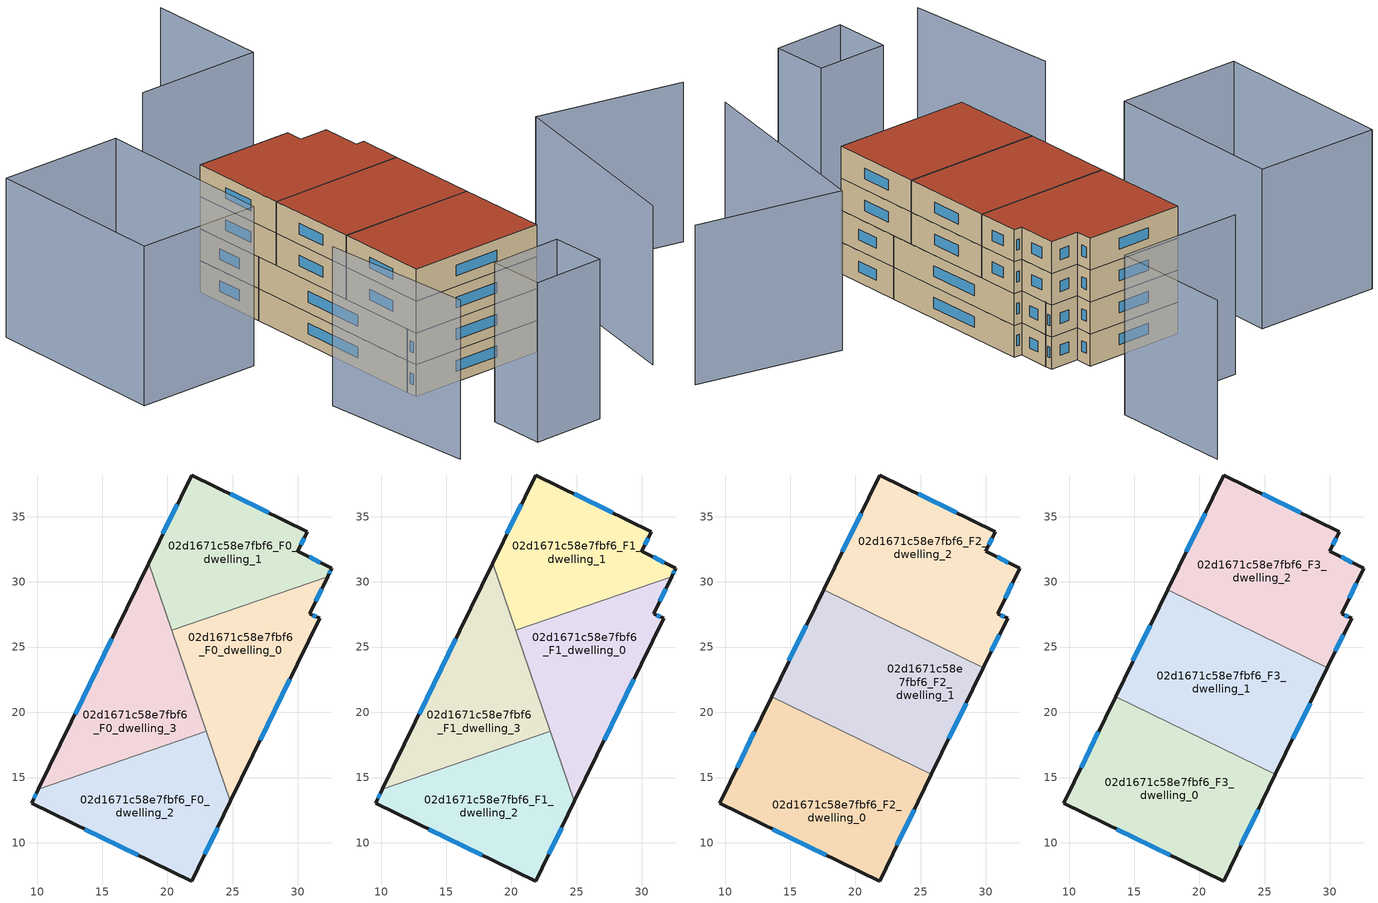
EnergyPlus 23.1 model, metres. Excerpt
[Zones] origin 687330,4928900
02d1671c58e7fbf6_F0_dwelling_0
 floor ground (EU_floor_Construction): 32.29,30.41 30.9,27.58 31.66,27.21 24.83,13.19 20.32,26.29 z0
 wall outside (EU_wall_Construction): 24.83,13.19 31.66,27.21 30.9,27.58 32.29,30.41 z0:3
 wall to 02d1671c58e7fbf6_F0_dwelling_1 (EU_wall_Construction): 32.29,30.41 20.32,26.29 z0:3
 wall to 02d1671c58e7fbf6_F0_dwelling_3 (EU_wall_Construction): 20.32,26.29 22.99,18.53 z0:3
 wall to 02d1671c58e7fbf6_F0_dwelling_2 (EU_wall_Construction): 22.99,18.53 24.83,13.19 z0:3
 window (EU_Window_Construction): 31.36,28.52 31.83,29.47 / 31.41,27.33 31.15,27.45 / 27.11,17.86 29.39,22.53 z1:2
02d1671c58e7fbf6_F0_dwelling_1
 floor ground (EU_floor_Construction): 30.72,33.86 29.98,32.34 32.6,31.05 32.29,30.41 20.32,26.29 18.56,31.42 21.86,38.2 z0
 wall outside (EU_wall_Construction): 32.29,30.41 32.6,31.05 29.98,32.34 30.72,33.86 21.86,38.2 18.56,31.42 z0:3
 wall to 02d1671c58e7fbf6_F0_dwelling_3 (EU_wall_Construction): 18.56,31.42 20.32,26.29 z0:3
 window (EU_Window_Construction): 20.76,35.94 19.66,33.68 / 27.77,35.3 24.81,36.75 / 30.23,32.85 30.47,33.35 / 31.73,31.48 30.85,31.92 / 32.39,30.63 32.5,30.84 z1:2
02d1671c58e7fbf6_F0_dwelling_2
 floor ground (EU_floor_Construction): 22.99,18.53 24.83,13.19 21.85,7.07 9.59,13.05 10.1,14.09 z0
 wall outside (EU_wall_Construction): 10.1,14.09 9.59,13.05 21.85,7.07 24.83,13.19 z0:3
 wall to 02d1671c58e7fbf6_F0_dwelling_3 (EU_wall_Construction): 22.99,18.53 10.1,14.09 z0:3
 window (EU_Window_Construction): 22.84,9.11 23.84,11.15 / 13.68,11.05 17.77,9.06 / 9.93,13.75 9.76,13.4 z1:2
02d1671c58e7fbf6_F0_dwelling_3
 floor ground (EU_floor_Construction): 18.56,31.42 22.99,18.53 10.1,14.09 z0
 wall outside (EU_wall_Construction): 18.56,31.42 10.1,14.09 z0:3
 window (EU_Window_Construction): 15.74,25.65 12.92,19.87 z1:2
02d1671c58e7fbf6_F1_dwelling_0
 floor to 02d1671c58e7fbf6_F0_dwelling_0 (EU_floor_Construction): 32.29,30.41 30.9,27.58 31.66,27.21 24.83,13.19 20.32,26.29 z3
 wall outside (EU_wall_Construction): 24.83,13.19 31.66,27.21 30.9,27.58 32.29,30.41 z3:6
 wall to 02d1671c58e7fbf6_F1_dwelling_1 (EU_wall_Construction): 32.29,30.41 20.32,26.29 z3:6
 wall to 02d1671c58e7fbf6_F1_dwelling_3 (EU_wall_Construction): 20.32,26.29 22.99,18.53 z3:6
 wall to 02d1671c58e7fbf6_F1_dwelling_2 (EU_wall_Construction): 22.99,18.53 24.83,13.19 z3:6
 window (EU_Window_Construction): 31.36,28.52 31.83,29.47 / 31.41,27.33 31.15,27.45 / 27.11,17.86 29.39,22.53 z4:5
02d1671c58e7fbf6_F1_dwelling_1
 floor to 02d1671c58e7fbf6_F0_dwelling_1 (EU_floor_Construction): 30.72,33.86 29.98,32.34 32.6,31.05 32.29,30.41 20.32,26.29 18.56,31.42 21.86,38.2 z3
 wall outside (EU_wall_Construction): 32.29,30.41 32.6,31.05 29.98,32.34 30.72,33.86 21.86,38.2 18.56,31.42 z3:6
 wall to 02d1671c58e7fbf6_F1_dwelling_3 (EU_wall_Construction): 18.56,31.42 20.32,26.29 z3:6
 window (EU_Window_Construction): 20.76,35.94 19.66,33.68 / 27.77,35.3 24.81,36.75 / 30.23,32.85 30.47,33.35 / 31.73,31.48 30.85,31.92 / 32.39,30.63 32.5,30.84 z4:5
02d1671c58e7fbf6_F1_dwelling_2
 floor to 02d1671c58e7fbf6_F0_dwelling_2 (EU_floor_Construction): 22.99,18.53 24.83,13.19 21.85,7.07 9.59,13.05 10.1,14.09 z3
 wall outside (EU_wall_Construction): 10.1,14.09 9.59,13.05 21.85,7.07 24.83,13.19 z3:6
 wall to 02d1671c58e7fbf6_F1_dwelling_3 (EU_wall_Construction): 22.99,18.53 10.1,14.09 z3:6
 window (EU_Window_Construction): 22.84,9.11 23.84,11.15 / 13.68,11.05 17.77,9.06 / 9.93,13.75 9.76,13.4 z4:5
02d1671c58e7fbf6_F1_dwelling_3
 floor to 02d1671c58e7fbf6_F0_dwelling_3 (EU_floor_Construction): 18.56,31.42 22.99,18.53 10.1,14.09 z3
 wall outside (EU_wall_Construction): 18.56,31.42 10.1,14.09 z3:6
 window (EU_Window_Construction): 15.74,25.65 12.92,19.87 z4:5
02d1671c58e7fbf6_F2_dwelling_0
 floor to 02d1671c58e7fbf6_F1_dwelling_2 (EU_floor_Construction): 23.79,16.23 24.83,13.19 21.85,7.07 9.59,13.05 10.1,14.09 20.69,17.74 z6
 floor to 02d1671c58e7fbf6_F1_dwelling_0 (EU_floor_Construction): 25.83,15.23 24.83,13.19 23.79,16.23 z6
 floor to 02d1671c58e7fbf6_F1_dwelling_3 (EU_floor_Construction): 20.69,17.74 10.1,14.09 13.58,21.21 z6
 wall outside (EU_wall_Construction): 13.58,21.21 9.59,13.05 21.85,7.07 25.83,15.23 z6:9
 wall to 02d1671c58e7fbf6_F2_dwelling_1 (EU_wall_Construction): 25.83,15.23 13.58,21.21 z6:9
 window (EU_Window_Construction): 23.18,9.79 24.5,12.51 / 13.68,11.05 17.77,9.06 / 12.25,18.49 10.92,15.77 z7:8
02d1671c58e7fbf6_F2_dwelling_1
 floor to 02d1671c58e7fbf6_F1_dwelling_0 (EU_floor_Construction): 29.81,23.4 25.83,15.23 23.79,16.23 20.32,26.29 22.41,27.01 z6
 floor to 02d1671c58e7fbf6_F1_dwelling_3 (EU_floor_Construction): 19.6,28.38 22.99,18.53 20.69,17.74 13.58,21.21 17.56,29.38 z6
 floor to 02d1671c58e7fbf6_F1_dwelling_2 (EU_floor_Construction): 22.99,18.53 23.79,16.23 20.69,17.74 z6
 floor to 02d1671c58e7fbf6_F1_dwelling_1 (EU_floor_Construction): 22.41,27.01 20.32,26.29 19.6,28.38 z6
 wall outside (EU_wall_Construction): 25.83,15.23 29.81,23.4 / 17.56,29.38 13.58,21.21 z6:9
 wall to 02d1671c58e7fbf6_F2_dwelling_2 (EU_wall_Construction): 29.81,23.4 17.56,29.38 z6:9
 window (EU_Window_Construction): 27.16,17.96 28.48,20.68 / 16.23,26.66 14.9,23.93 z7:8
02d1671c58e7fbf6_F2_dwelling_2
 floor to 02d1671c58e7fbf6_F1_dwelling_1 (EU_floor_Construction): 30.72,33.86 29.98,32.34 32.6,31.05 32.29,30.41 22.41,27.01 19.6,28.38 18.56,31.42 21.86,38.2 z6
 floor to 02d1671c58e7fbf6_F1_dwelling_0 (EU_floor_Construction): 32.29,30.41 30.9,27.58 31.66,27.21 29.81,23.4 22.41,27.01 z6
 floor to 02d1671c58e7fbf6_F1_dwelling_3 (EU_floor_Construction): 18.56,31.42 19.6,28.38 17.56,29.38 z6
 wall outside (EU_wall_Construction): 29.81,23.4 31.66,27.21 30.9,27.58 32.6,31.05 29.98,32.34 30.72,33.86 21.86,38.2 17.56,29.38 z6:9
 window (EU_Window_Construction): 31.41,27.33 31.15,27.45 / 30.43,24.67 31.04,25.94 / 20.43,35.26 18.99,32.32 / 27.77,35.3 24.81,36.75 / 30.23,32.85 30.47,33.35 / 31.73,31.48 30.85,31.92 / 31.47,28.73 32.03,29.9 z7:8
02d1671c58e7fbf6_F3_dwelling_0
 floor to 02d1671c58e7fbf6_F2_dwelling_0 (EU_floor_Construction): 25.83,15.23 21.85,7.07 9.59,13.05 13.58,21.21 z9
 wall outside (EU_wall_Construction): 13.58,21.21 9.59,13.05 21.85,7.07 25.83,15.23 z9:12
 wall to 02d1671c58e7fbf6_F3_dwelling_1 (EU_wall_Construction): 25.83,15.23 13.58,21.21 z9:12
 window (EU_Window_Construction): 23.18,9.79 24.5,12.51 / 13.68,11.05 17.77,9.06 / 12.25,18.49 10.92,15.77 z10:11
 roof outside (EU_roof_Construction): 21.85,7.07 25.83,15.23 13.58,21.21 9.59,13.05 z12
02d1671c58e7fbf6_F3_dwelling_1
 floor to 02d1671c58e7fbf6_F2_dwelling_1 (EU_floor_Construction): 29.81,23.4 25.83,15.23 13.58,21.21 17.56,29.38 z9
 wall outside (EU_wall_Construction): 25.83,15.23 29.81,23.4 / 17.56,29.38 13.58,21.21 z9:12
 wall to 02d1671c58e7fbf6_F3_dwelling_2 (EU_wall_Construction): 29.81,23.4 17.56,29.38 z9:12
 window (EU_Window_Construction): 27.16,17.96 28.48,20.68 / 16.23,26.66 14.9,23.93 z10:11
 roof outside (EU_roof_Construction): 25.83,15.23 29.81,23.4 17.56,29.38 13.58,21.21 z12
02d1671c58e7fbf6_F3_dwelling_2
 floor to 02d1671c58e7fbf6_F2_dwelling_2 (EU_floor_Construction): 30.72,33.86 29.98,32.34 32.6,31.05 30.9,27.58 31.66,27.21 29.81,23.4 17.56,29.38 21.86,38.2 z9
 wall outside (EU_wall_Construction): 29.81,23.4 31.66,27.21 30.9,27.58 32.6,31.05 29.98,32.34 30.72,33.86 21.86,38.2 17.56,29.38 z9:12
 window (EU_Window_Construction): 31.41,27.33 31.15,27.45 / 30.43,24.67 31.04,25.94 / 20.43,35.26 18.99,32.32 / 27.77,35.3 24.81,36.75 / 30.23,32.85 30.47,33.35 / 31.73,31.48 30.85,31.92 / 31.47,28.73 32.03,29.9 z10:11
 roof outside (EU_roof_Construction): 29.81,23.4 31.66,27.21 30.9,27.58 32.6,31.05 29.98,32.34 30.72,33.86 21.86,38.2 17.56,29.38 z12
shading: 23.37,-3.02 36.02,13.12 / 36.02,13.12 47.32,4.26 / 5.13,18.89 -0.61,4.69 / 43.91,51.15 38.64,40.39 / 38.64,40.39 27.43,45.89 / 13.92,1.88 11.58,-3.1 / 11.58,-3.1 5.18,-0.08 / 5.18,-0.08 7.52,4.89 / 7.52,4.89 13.92,1.88 / -1.06,33.74 7.04,49.94 / 7.04,49.94 18.06,44.43 / 18.06,44.43 9.96,28.23 / 9.96,28.23 -1.06,33.74 z0:15
[Building]
EU S2 Campaign: North Axis=0; Terrain=City; Solar Distribution=FullExterior
[Site:Location]
Bologna: Latitude=44.5; Longitude=11.25; Time Zone=1; Elevation=37
[SizingPeriod:WeatherFileDays]
AnnualSizingPeriod: Begin Month=1; Begin Day of Month=1; End Month=12; End Day of Month=31; Day of Week for Start Day=Monday; Use Weather File Daylight Saving Period=No; Use Weather File Rain and Snow Indicators=No
[MATERIAL]
EU_InternalMass_Material: Roughness=MediumRough; Thickness=0.1; Conductivity=1; Density=1800; Specific Heat=900; Thermal Absorptance=0.9; Solar Absorptance=0.7; Visible Absorptance=0.7
[MATERIAL:NOMASS] Roughness=MediumRough; Thermal Absorptance=0.9; Solar Absorptance=0.7; Visible Absorptance=0.7
Name | Thermal Resistance
EU_wall_NoMass | 0.937881
EU_roof_NoMass | 0.548572
EU_floor_NoMass | 0.71348
[WINDOWMATERIAL:SIMPLEGLAZINGSYSTEM]
EU_Window_SimpleGlazing: UFactor=4.25633; Solar Heat Gain Coefficient=0.85; Visible Transmittance=0.85
[CONSTRUCTION]
EU_wall_Construction: EU_wall_NoMass
EU_roof_Construction: EU_roof_NoMass
EU_floor_Construction: EU_floor_NoMass
EU_Window_Construction: EU_Window_SimpleGlazing
EU_InternalMass_Construction: EU_InternalMass_Material
[ZONE] Type=1; Multiplier=1; Ceiling Height=autocalculate; Floor Area=autocalculate; Part of Total Floor Area=Yes
Name | Volume
02d1671c58e7fbf6_F0_dwelling_0; 02d1671c58e7fbf6_F1_dwelling_0 | 278.765
02d1671c58e7fbf6_F2_dwelling_0; 02d1671c58e7fbf6_F3_dwelling_0; 02d1671c58e7fbf6_F2_dwelling_1; 02d1671c58e7fbf6_F3_dwelling_1 | 371.678
02d1671c58e7fbf6_F0_dwelling_1; 02d1671c58e7fbf6_F1_dwelling_1 | 278.754
02d1671c58e7fbf6_F0_dwelling_2; 02d1671c58e7fbf6_F1_dwelling_2 | 278.761
02d1671c58e7fbf6_F2_dwelling_2; 02d1671c58e7fbf6_F3_dwelling_2 | 371.676
02d1671c58e7fbf6_F0_dwelling_3; 02d1671c58e7fbf6_F1_dwelling_3 | 278.739
[INTERNALMASS] Construction=EU_InternalMass_Construction
Name | Zone or ZoneList | Surface Area
02d1671c58e7fbf6_F0_dwelling_0_EU_InternalMass | 02d1671c58e7fbf6_F0_dwelling_0 | 92.9217
02d1671c58e7fbf6_F0_dwelling_1_EU_InternalMass | 02d1671c58e7fbf6_F0_dwelling_1 | 92.9185
02d1671c58e7fbf6_F0_dwelling_2_EU_InternalMass | 02d1671c58e7fbf6_F0_dwelling_2 | 92.9204
02d1671c58e7fbf6_F0_dwelling_3_EU_InternalMass | 02d1671c58e7fbf6_F0_dwelling_3 | 92.9131
02d1671c58e7fbf6_F1_dwelling_0_EU_InternalMass | 02d1671c58e7fbf6_F1_dwelling_0 | 92.9217
02d1671c58e7fbf6_F1_dwelling_1_EU_InternalMass | 02d1671c58e7fbf6_F1_dwelling_1 | 92.9185
02d1671c58e7fbf6_F1_dwelling_2_EU_InternalMass | 02d1671c58e7fbf6_F1_dwelling_2 | 92.9204
02d1671c58e7fbf6_F1_dwelling_3_EU_InternalMass | 02d1671c58e7fbf6_F1_dwelling_3 | 92.9131
02d1671c58e7fbf6_F2_dwelling_0_EU_InternalMass | 02d1671c58e7fbf6_F2_dwelling_0 | 123.893
02d1671c58e7fbf6_F2_dwelling_1_EU_InternalMass | 02d1671c58e7fbf6_F2_dwelling_1 | 123.893
02d1671c58e7fbf6_F2_dwelling_2_EU_InternalMass | 02d1671c58e7fbf6_F2_dwelling_2 | 123.892
02d1671c58e7fbf6_F3_dwelling_0_EU_InternalMass | 02d1671c58e7fbf6_F3_dwelling_0 | 123.893
02d1671c58e7fbf6_F3_dwelling_1_EU_InternalMass | 02d1671c58e7fbf6_F3_dwelling_1 | 123.893
02d1671c58e7fbf6_F3_dwelling_2_EU_InternalMass | 02d1671c58e7fbf6_F3_dwelling_2 | 123.892
[OTHEREQUIPMENT] Fuel Type=Electricity; Design Level Calculation Method=Watts/Area; Power per Zone Floor Area=1; Fraction Latent=0; Fraction Radiant=0; Fraction Lost=0; Carbon Dioxide Generation Rate=0; EndUse Subcategory=EU_Step8_InternalGains
Name | Zone or ZoneList or Space or SpaceList | Schedule
EU_Step8_InternalGain_02d1671c58e7fbf6_F0_dwelling_0_f000 | 02d1671c58e7fbf6_F0_dwelling_0 | EU_Step8_GainSchedule_02d1671c58e7fbf6_F0_dwelling_0_f000
EU_Step8_InternalGain_02d1671c58e7fbf6_F0_dwelling_1_f000 | 02d1671c58e7fbf6_F0_dwelling_1 | EU_Step8_GainSchedule_02d1671c58e7fbf6_F0_dwelling_1_f000
EU_Step8_InternalGain_02d1671c58e7fbf6_F0_dwelling_2_f000 | 02d1671c58e7fbf6_F0_dwelling_2 | EU_Step8_GainSchedule_02d1671c58e7fbf6_F0_dwelling_2_f000
EU_Step8_InternalGain_02d1671c58e7fbf6_F0_dwelling_3_f000 | 02d1671c58e7fbf6_F0_dwelling_3 | EU_Step8_GainSchedule_02d1671c58e7fbf6_F0_dwelling_3_f000
EU_Step8_InternalGain_02d1671c58e7fbf6_F1_dwelling_0_f000 | 02d1671c58e7fbf6_F1_dwelling_0 | EU_Step8_GainSchedule_02d1671c58e7fbf6_F1_dwelling_0_f000
EU_Step8_InternalGain_02d1671c58e7fbf6_F1_dwelling_1_f000 | 02d1671c58e7fbf6_F1_dwelling_1 | EU_Step8_GainSchedule_02d1671c58e7fbf6_F1_dwelling_1_f000
EU_Step8_InternalGain_02d1671c58e7fbf6_F1_dwelling_2_f000 | 02d1671c58e7fbf6_F1_dwelling_2 | EU_Step8_GainSchedule_02d1671c58e7fbf6_F1_dwelling_2_f000
EU_Step8_InternalGain_02d1671c58e7fbf6_F1_dwelling_3_f000 | 02d1671c58e7fbf6_F1_dwelling_3 | EU_Step8_GainSchedule_02d1671c58e7fbf6_F1_dwelling_3_f000
EU_Step8_InternalGain_02d1671c58e7fbf6_F2_dwelling_0_f000 | 02d1671c58e7fbf6_F2_dwelling_0 | EU_Step8_GainSchedule_02d1671c58e7fbf6_F2_dwelling_0_f000
EU_Step8_InternalGain_02d1671c58e7fbf6_F2_dwelling_1_f000 | 02d1671c58e7fbf6_F2_dwelling_1 | EU_Step8_GainSchedule_02d1671c58e7fbf6_F2_dwelling_1_f000
EU_Step8_InternalGain_02d1671c58e7fbf6_F2_dwelling_2_f000 | 02d1671c58e7fbf6_F2_dwelling_2 | EU_Step8_GainSchedule_02d1671c58e7fbf6_F2_dwelling_2_f000
EU_Step8_InternalGain_02d1671c58e7fbf6_F3_dwelling_0_f000 | 02d1671c58e7fbf6_F3_dwelling_0 | EU_Step8_GainSchedule_02d1671c58e7fbf6_F3_dwelling_0_f000
EU_Step8_InternalGain_02d1671c58e7fbf6_F3_dwelling_1_f000 | 02d1671c58e7fbf6_F3_dwelling_1 | EU_Step8_GainSchedule_02d1671c58e7fbf6_F3_dwelling_1_f000
EU_Step8_InternalGain_02d1671c58e7fbf6_F3_dwelling_2_f000 | 02d1671c58e7fbf6_F3_dwelling_2 | EU_Step8_GainSchedule_02d1671c58e7fbf6_F3_dwelling_2_f000
[ZONEVENTILATION:DESIGNFLOWRATE] Schedule=EU_AlwaysOn; Design Flow Rate Calculation Method=AirChanges/Hour; Air Changes per Hour=0.687892; Ventilation Type=Natural; Fan Pressure Rise=0; Fan Total Efficiency=1; Constant Term Coefficient=1; Temperature Term Coefficient=0; Velocity Term Coefficient=0; Velocity Squared Term Coefficient=0; Minimum Indoor Temperature=-100; Maximum Indoor Temperature=100; Delta Temperature=-100; Minimum Outdoor Temperature=-100; Maximum Outdoor Temperature=100; Maximum Wind Speed=40
Name | Zone or ZoneList or Space or SpaceList
EU_ConstantAir_02d1671c58e7fbf6_F0_dwelling_0 | 02d1671c58e7fbf6_F0_dwelling_0
EU_ConstantAir_02d1671c58e7fbf6_F0_dwelling_1 | 02d1671c58e7fbf6_F0_dwelling_1
EU_ConstantAir_02d1671c58e7fbf6_F0_dwelling_2 | 02d1671c58e7fbf6_F0_dwelling_2
EU_ConstantAir_02d1671c58e7fbf6_F0_dwelling_3 | 02d1671c58e7fbf6_F0_dwelling_3
EU_ConstantAir_02d1671c58e7fbf6_F1_dwelling_0 | 02d1671c58e7fbf6_F1_dwelling_0
EU_ConstantAir_02d1671c58e7fbf6_F1_dwelling_1 | 02d1671c58e7fbf6_F1_dwelling_1
EU_ConstantAir_02d1671c58e7fbf6_F1_dwelling_2 | 02d1671c58e7fbf6_F1_dwelling_2
EU_ConstantAir_02d1671c58e7fbf6_F1_dwelling_3 | 02d1671c58e7fbf6_F1_dwelling_3
EU_ConstantAir_02d1671c58e7fbf6_F2_dwelling_0 | 02d1671c58e7fbf6_F2_dwelling_0
EU_ConstantAir_02d1671c58e7fbf6_F2_dwelling_1 | 02d1671c58e7fbf6_F2_dwelling_1
EU_ConstantAir_02d1671c58e7fbf6_F2_dwelling_2 | 02d1671c58e7fbf6_F2_dwelling_2
EU_ConstantAir_02d1671c58e7fbf6_F3_dwelling_0 | 02d1671c58e7fbf6_F3_dwelling_0
EU_ConstantAir_02d1671c58e7fbf6_F3_dwelling_1 | 02d1671c58e7fbf6_F3_dwelling_1
EU_ConstantAir_02d1671c58e7fbf6_F3_dwelling_2 | 02d1671c58e7fbf6_F3_dwelling_2
[HVACTEMPLATE:THERMOSTAT] Constant Heating Setpoint=20; Constant Cooling Setpoint=50
EU_HeatOnly_02d1671c58e7fbf6_F0_dwelling_0; EU_HeatOnly_02d1671c58e7fbf6_F0_dwelling_1; EU_HeatOnly_02d1671c58e7fbf6_F0_dwelling_2; EU_HeatOnly_02d1671c58e7fbf6_F0_dwelling_3; EU_HeatOnly_02d1671c58e7fbf6_F1_dwelling_0; EU_HeatOnly_02d1671c58e7fbf6_F1_dwelling_1; EU_HeatOnly_02d1671c58e7fbf6_F1_dwelling_2; EU_HeatOnly_02d1671c58e7fbf6_F1_dwelling_3; EU_HeatOnly_02d1671c58e7fbf6_F2_dwelling_0; EU_HeatOnly_02d1671c58e7fbf6_F2_dwelling_1; EU_HeatOnly_02d1671c58e7fbf6_F2_dwelling_2; EU_HeatOnly_02d1671c58e7fbf6_F3_dwelling_0; EU_HeatOnly_02d1671c58e7fbf6_F3_dwelling_1; EU_HeatOnly_02d1671c58e7fbf6_F3_dwelling_2
[HVACTEMPLATE:ZONE:IDEALLOADSAIRSYSTEM] System Availability Schedule=EU_AlwaysOn; Maximum Heating Supply Air Temperature=50; Minimum Cooling Supply Air Temperature=13; Maximum Heating Supply Air Humidity Ratio=0.0156; Minimum Cooling Supply Air Humidity Ratio=0.0077; Heating Limit=NoLimit; Cooling Limit=NoLimit; Heating Availability Schedule=EU_AlwaysOn; Cooling Availability Schedule=EU_CoolingOff; Dehumidification Control Type=ConstantSensibleHeatRatio; Cooling Sensible Heat Ratio=0.7; Dehumidification Setpoint=60; Humidification Control Type=None; Humidification Setpoint=30; Outdoor Air Method=None; Outdoor Air Flow Rate per Person=0.00944; Outdoor Air Flow Rate per Zone Floor Area=0; Outdoor Air Flow Rate per Zone=0; Demand Controlled Ventilation Type=None; Outdoor Air Economizer Type=NoEconomizer; Heat Recovery Type=None; Sensible Heat Recovery Effectiveness=0.7; Latent Heat Recovery Effectiveness=0.65
Name | Template Thermostat
02d1671c58e7fbf6_F0_dwelling_0 | EU_HeatOnly_02d1671c58e7fbf6_F0_dwelling_0
02d1671c58e7fbf6_F0_dwelling_1 | EU_HeatOnly_02d1671c58e7fbf6_F0_dwelling_1
02d1671c58e7fbf6_F0_dwelling_2 | EU_HeatOnly_02d1671c58e7fbf6_F0_dwelling_2
02d1671c58e7fbf6_F0_dwelling_3 | EU_HeatOnly_02d1671c58e7fbf6_F0_dwelling_3
02d1671c58e7fbf6_F1_dwelling_0 | EU_HeatOnly_02d1671c58e7fbf6_F1_dwelling_0
02d1671c58e7fbf6_F1_dwelling_1 | EU_HeatOnly_02d1671c58e7fbf6_F1_dwelling_1
02d1671c58e7fbf6_F1_dwelling_2 | EU_HeatOnly_02d1671c58e7fbf6_F1_dwelling_2
02d1671c58e7fbf6_F1_dwelling_3 | EU_HeatOnly_02d1671c58e7fbf6_F1_dwelling_3
02d1671c58e7fbf6_F2_dwelling_0 | EU_HeatOnly_02d1671c58e7fbf6_F2_dwelling_0
02d1671c58e7fbf6_F2_dwelling_1 | EU_HeatOnly_02d1671c58e7fbf6_F2_dwelling_1
02d1671c58e7fbf6_F2_dwelling_2 | EU_HeatOnly_02d1671c58e7fbf6_F2_dwelling_2
02d1671c58e7fbf6_F3_dwelling_0 | EU_HeatOnly_02d1671c58e7fbf6_F3_dwelling_0
02d1671c58e7fbf6_F3_dwelling_1 | EU_HeatOnly_02d1671c58e7fbf6_F3_dwelling_1
02d1671c58e7fbf6_F3_dwelling_2 | EU_HeatOnly_02d1671c58e7fbf6_F3_dwelling_2
[SIZING:ZONE] Zone Cooling Design Supply Air Temperature Input Method=SupplyAirTemperature; Zone Cooling Design Supply Air Temperature=13; Zone Heating Design Supply Air Temperature Input Method=SupplyAirTemperature; Zone Heating Design Supply Air Temperature=50; Zone Cooling Design Supply Air Humidity Ratio=0.008; Zone Heating Design Supply Air Humidity Ratio=0.008; Cooling Design Air Flow Method=DesignDay; Cooling Design Air Flow Rate=0; Cooling Minimum Air Flow per Zone Floor Area=0.000762; Cooling Minimum Air Flow=0; Cooling Minimum Air Flow Fraction=0.2; Heating Design Air Flow Method=DesignDay; Heating Design Air Flow Rate=0; Heating Maximum Air Flow per Zone Floor Area=0.002032; Heating Maximum Air Flow=0.141576; Heating Maximum Air Flow Fraction=0.3; Account for Dedicated Outdoor Air System=No; Dedicated Outdoor Air System Control Strategy=NeutralSupplyAir; Dedicated Outdoor Air Low Setpoint Temperature for Design=autosize; Dedicated Outdoor Air High Setpoint Temperature for Design=autosize; Zone Load Sizing Method=Sensible Load Only No Latent Load; Zone Latent Cooling Design Supply Air Humidity Ratio Input Method=HumidityRatioDifference; Zone Cooling Design Supply Air Humidity Ratio Difference=0.005; Zone Latent Heating Design Supply Air Humidity Ratio Input Method=HumidityRatioDifference; Zone Humidification Design Supply Air Humidity Ratio Difference=0.005
02d1671c58e7fbf6_F0_dwelling_0; 02d1671c58e7fbf6_F0_dwelling_1; 02d1671c58e7fbf6_F0_dwelling_2; 02d1671c58e7fbf6_F0_dwelling_3; 02d1671c58e7fbf6_F1_dwelling_0; 02d1671c58e7fbf6_F1_dwelling_1; 02d1671c58e7fbf6_F1_dwelling_2; 02d1671c58e7fbf6_F1_dwelling_3; 02d1671c58e7fbf6_F2_dwelling_0; 02d1671c58e7fbf6_F2_dwelling_1; 02d1671c58e7fbf6_F2_dwelling_2; 02d1671c58e7fbf6_F3_dwelling_0; 02d1671c58e7fbf6_F3_dwelling_1; 02d1671c58e7fbf6_F3_dwelling_2
[SCHEDULE:CONSTANT]
Name | Hourly Value
EU_AlwaysOn | 1
EU_CoolingOff | 0
[SCHEDULE:FILE] Column Number=1; Rows to Skip at Top=0; Number of Hours of Data=8760; Column Separator=Comma; Interpolate to Timestep=No; Minutes per Item=60; Adjust Schedule for Daylight Savings=Yes
Name | File
EU_Step8_GainSchedule_02d1671c58e7fbf6_F0_dwelling_0_f000 | ../../schedules/02d1671c58e7fbf6/02d1671c58e7fbf6_F0_dwelling_0_f000_gain.csv
EU_Step8_GainSchedule_02d1671c58e7fbf6_F0_dwelling_1_f000 | ../../schedules/02d1671c58e7fbf6/02d1671c58e7fbf6_F0_dwelling_1_f000_gain.csv
EU_Step8_GainSchedule_02d1671c58e7fbf6_F0_dwelling_2_f000 | ../../schedules/02d1671c58e7fbf6/02d1671c58e7fbf6_F0_dwelling_2_f000_gain.csv
EU_Step8_GainSchedule_02d1671c58e7fbf6_F0_dwelling_3_f000 | ../../schedules/02d1671c58e7fbf6/02d1671c58e7fbf6_F0_dwelling_3_f000_gain.csv
EU_Step8_GainSchedule_02d1671c58e7fbf6_F1_dwelling_0_f000 | ../../schedules/02d1671c58e7fbf6/02d1671c58e7fbf6_F1_dwelling_0_f000_gain.csv
EU_Step8_GainSchedule_02d1671c58e7fbf6_F1_dwelling_1_f000 | ../../schedules/02d1671c58e7fbf6/02d1671c58e7fbf6_F1_dwelling_1_f000_gain.csv
EU_Step8_GainSchedule_02d1671c58e7fbf6_F1_dwelling_2_f000 | ../../schedules/02d1671c58e7fbf6/02d1671c58e7fbf6_F1_dwelling_2_f000_gain.csv
EU_Step8_GainSchedule_02d1671c58e7fbf6_F1_dwelling_3_f000 | ../../schedules/02d1671c58e7fbf6/02d1671c58e7fbf6_F1_dwelling_3_f000_gain.csv
EU_Step8_GainSchedule_02d1671c58e7fbf6_F2_dwelling_0_f000 | ../../schedules/02d1671c58e7fbf6/02d1671c58e7fbf6_F2_dwelling_0_f000_gain.csv
EU_Step8_GainSchedule_02d1671c58e7fbf6_F2_dwelling_1_f000 | ../../schedules/02d1671c58e7fbf6/02d1671c58e7fbf6_F2_dwelling_1_f000_gain.csv
EU_Step8_GainSchedule_02d1671c58e7fbf6_F2_dwelling_2_f000 | ../../schedules/02d1671c58e7fbf6/02d1671c58e7fbf6_F2_dwelling_2_f000_gain.csv
EU_Step8_GainSchedule_02d1671c58e7fbf6_F3_dwelling_0_f000 | ../../schedules/02d1671c58e7fbf6/02d1671c58e7fbf6_F3_dwelling_0_f000_gain.csv
EU_Step8_GainSchedule_02d1671c58e7fbf6_F3_dwelling_1_f000 | ../../schedules/02d1671c58e7fbf6/02d1671c58e7fbf6_F3_dwelling_1_f000_gain.csv
EU_Step8_GainSchedule_02d1671c58e7fbf6_F3_dwelling_2_f000 | ../../schedules/02d1671c58e7fbf6/02d1671c58e7fbf6_F3_dwelling_2_f000_gain.csv
